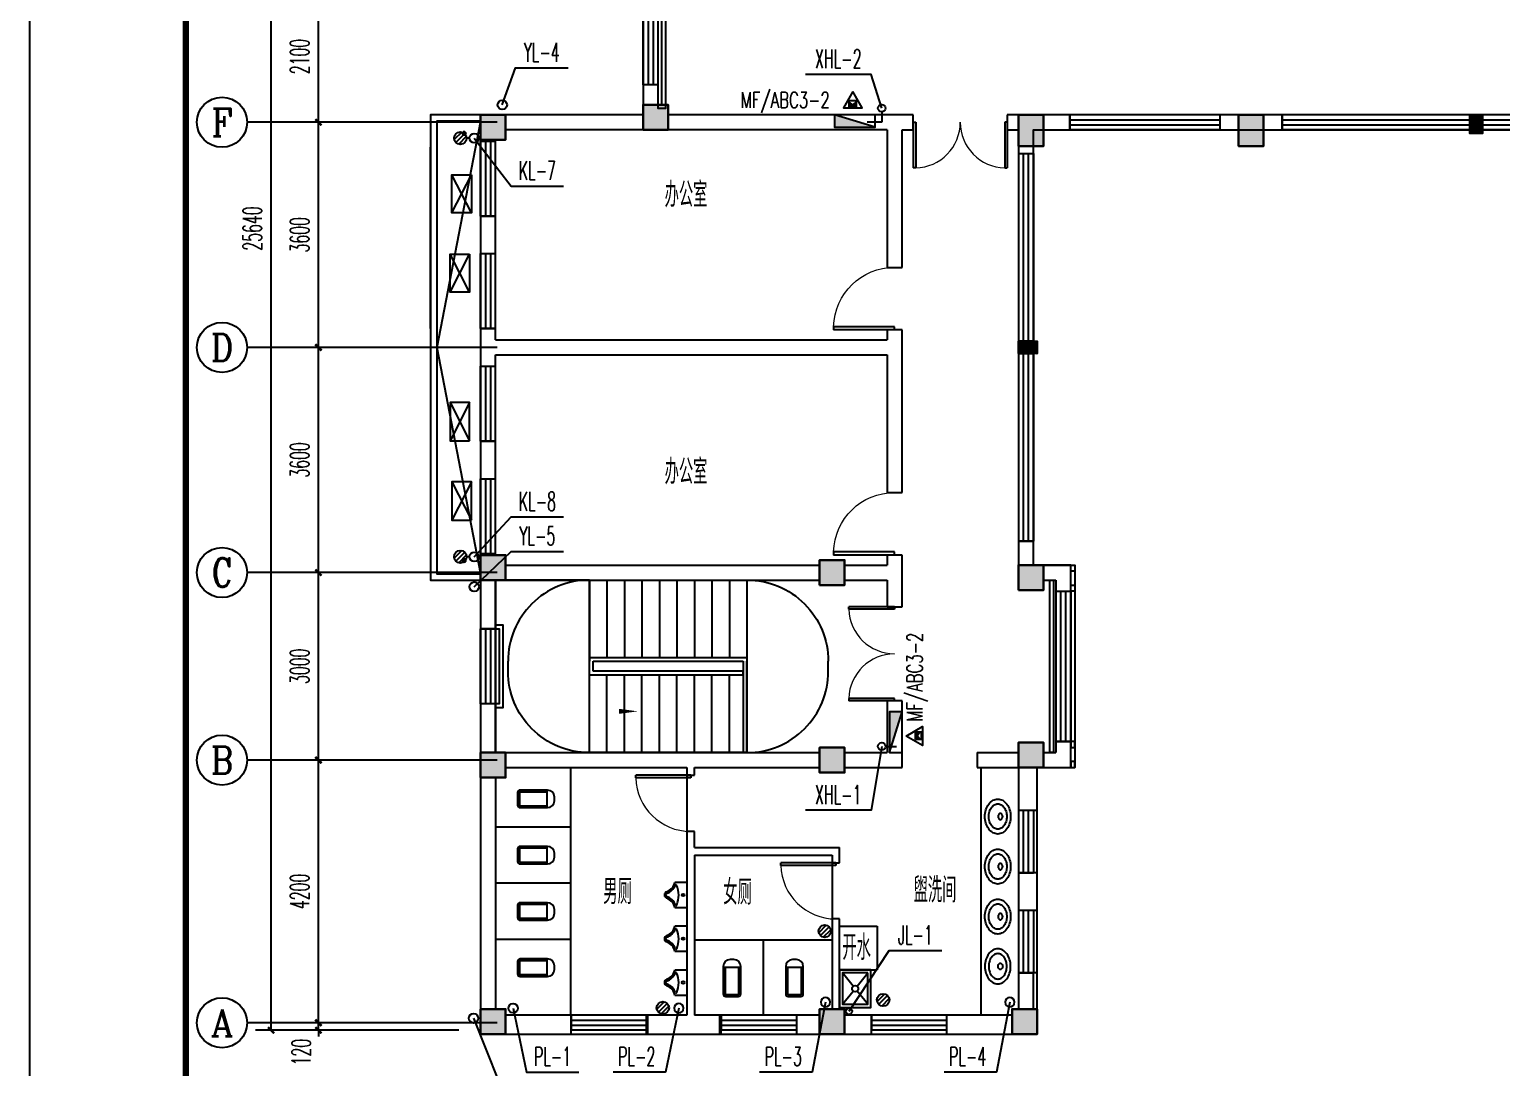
# Model space of a CAD drawing. Header units: inches. Extents: x -1293886 to -986005, y -15154 to 203628.
# Drawn here: x -1107431 to -1083894, y -6810 to 9791 of the extents above; entities that cross this region are included whole.
import ezdxf
from ezdxf.enums import TextEntityAlignment as Align

# ---------------------------------------------------------------- set-up
doc = ezdxf.new("R2010")
doc.units = ezdxf.units.IN
doc.header["$LTSCALE"] = 100
doc.header["$MEASUREMENT"] = 0
doc.linetypes.add('W_P', pattern=[7, 6, -1])
doc.layers.get('0').update_dxf_attribs({"color": 252})
for name, color, linetype in [('AXIS_TEXT', 7, 'Continuous'), ('PUB_HATCH', 8, 'Continuous'), ('TK', 142, 'Continuous'), ('WCSB', 7, 'Continuous'), ('WP_F', 1, 'Continuous'), ('WP_F_LGBH', 4, 'Continuous'), ('WP_F_PJ', 7, 'Continuous'), ('WP_G', 3, 'Continuous'), ('WP_G_LGBH', 4, 'Continuous'), ('WP_P', 2, 'Continuous'), ('WP_P_LGBH', 4, 'Continuous'), ('WP_P_PJ', 7, 'Continuous'), ('WP_Y', 6, 'W_P'), ('WP_Y_LGBH', 4, 'Continuous'), ('WP_Y_PJ', 7, 'Continuous'), ('WW_PJ', 7, 'Continuous'), ('WZ', 6, 'Continuous'), ('管道', 3, 'Continuous')]:
    doc.layers.add(name, color=color, linetype=linetype)
doc.layers.add('COLU', color=2, linetype='Continuous', lineweight=30)
doc.layers.add('COLU-HATCH', color=7, linetype='Continuous', lineweight=25, true_color=0x5b5b5b)
doc.styles.add('_TCH_AXIS', font='COMPLEX', dxfattribs={"bigfont": 'GBCBIG'})
doc.styles.add('COMPLEX', font='COMPLEX')
doc.styles.add('DIM_FONT', font='bzxw.shx', dxfattribs={"width": 0.55, "bigfont": 'bzhz.shx'})
doc.styles.add('DXF', font='bzxw.shx', dxfattribs={"width": 0.7, "bigfont": 'bzhz.shx'})
doc.styles.add('HZ', font='SIMPLEX.SHX', dxfattribs={"width": 0.55, "bigfont": 'HZTXT.SHX'})
doc.styles.add('HZ2', font='ROMAND.SHX', dxfattribs={"width": 0.7, "bigfont": 'HZTXT.SHX'})
doc.styles.get("Standard").update_dxf_attribs({"font": 'txt.shx', "bigfont": 'bzhz.shx'})
doc.dimstyles.new('DIMN', dxfattribs={"dimtxt": 300, "dimasz": 100, "dimexe": 250, "dimexo": 300, "dimgap": 150, "dimtad": 1, "dimdec": 0, "dimzin": 0, "dimdsep": 46, "dimtxsty": 'DIM_FONT', "dimblk": 'ARCHTICK', "dimcen": 0.09, "dimclrt": 7, "dimazin": 2, "dimtfac": 1, "dimtdec": 0, "dimtix": 1, "dimtmove": 2, "dimatfit": 3, "dimldrblk": 'ARCHTICK', "dimfxl": 0, "dimtolj": 1, "dimtzin": 0, "dimarcsym": 0})

# ---------------------------------------------------------------- blocks, each defined once
blk = doc.blocks.new('999')
at = {"layer": '管道'}
for p, q in [((-116, 57, 2400), (184, 57, 2400)), ((34, 207, 2400), (34, -93, 2400))]:
    blk.add_line(p, q, dxfattribs=at)
blk.add_circle((34, 57, 2400), 100, dxfattribs=at)
blk = doc.blocks.new('A$C33340155')
at = {"layer": '管道', "xscale": 0.25, "yscale": 0.25, "zscale": 0.25}
blk.add_blockref('999', (29, 23, -2662), dxfattribs=at)
blk = doc.blocks.new('A$C364B5BE3')
at = {"layer": 'COLU-HATCH', "transparency": 33554687}
h = blk.add_hatch(color=256, dxfattribs=at)
h.paths.add_polyline_path([(38900, 12210), (39140, 12210), (39140, 12450), (38900, 12450)])
h.paths.add_polyline_path([(39140, 25250), (39140, 25700), (38740, 25700), (38740, 25250)])
h.paths.add_polyline_path([(39140, 18755), (39140, 19205), (38740, 19205), (38740, 18755)])
h.paths.add_polyline_path([(39140, 14355), (39140, 14805), (38740, 14805), (38740, 14355)])
h.paths.add_polyline_path([(33720, 25300), (34120, 25300), (34120, 25700), (33720, 25700)])
h.paths.add_polyline_path([(34120, 18860), (34120, 19260), (33720, 19260), (33720, 18860)])
h.paths.add_polyline_path([(33800, 14300), (34200, 14300), (34200, 14700), (33800, 14700)])
h.paths.add_polyline_path([(30520, 25380), (30520, 25830), (30120, 25830), (30120, 25380)])
h.paths.add_polyline_path([(30520, 18860), (30520, 19260), (30120, 19260), (30120, 18860)])
h.paths.add_polyline_path([(26920, 25330), (26920, 25830), (26520, 25830), (26520, 25330)])
h.paths.add_polyline_path([(26920, 14200), (26920, 14700), (26520, 14700), (26520, 14200)])
h.paths.add_polyline_path([(19720, 25330), (19720, 25830), (19320, 25830), (19320, 25330)])
h.paths.add_polyline_path([(19720, 14200), (19720, 14700), (19320, 14700), (19320, 14200)])
h.paths.add_polyline_path([(12520, 25330), (12520, 25830), (12120, 25830), (12120, 25330)])
h.paths.add_polyline_path([(12520, 14200), (12520, 14700), (12120, 14700), (12120, 14200)])
h.paths.add_polyline_path([(8920, 25330), (8920, 25830), (8520, 25830), (8520, 25330)])
h.paths.add_polyline_path([(9000, 14200), (9000, 14700), (8600, 14700), (8600, 14200)])
h.paths.add_polyline_path([(8600, 7100), (9000, 7100), (9000, 7500), (8600, 7500)])
h.paths.add_polyline_path([(8600, 4260), (9000, 4260), (9000, 4660), (8600, 4660)])
h.paths.add_polyline_path([(8500, 0), (8900, 0), (8900, 400), (8500, 400)])
h.paths.add_polyline_path([(5420, 7180), (5820, 7180), (5820, 7580), (5420, 7580)])
h.paths.add_polyline_path([(5420, 4180), (5820, 4180), (5820, 4580), (5420, 4580)])
h.paths.add_polyline_path([(5420, 0), (5820, 0), (5820, 400), (5420, 400)])
h.paths.add_polyline_path([(3000, 25300), (3000, 25700), (2600, 25700), (2600, 25300)])
h.paths.add_polyline_path([(3000, 18860), (3000, 19260), (2600, 19260), (2600, 18860)])
h.paths.add_polyline_path([(3000, 14460), (3000, 14860), (2600, 14860), (2600, 14460)])
h.paths.add_polyline_path([(0, 14300), (400, 14300), (400, 14700), (0, 14700)])
h.paths.add_polyline_path([(0, 7260), (400, 7260), (400, 7660), (0, 7660)])
h.paths.add_polyline_path([(0, 4100), (400, 4100), (400, 4500), (0, 4500)])
h.paths.add_polyline_path([(0, 0), (400, 0), (400, 400), (0, 400)])
at = {"layer": 'COLU'}
for points in [[(3000, 14460), (3000, 14860), (2600, 14860), (2600, 14460)], [(0, 14300), (400, 14300), (400, 14700), (0, 14700)], [(9000, 14200), (9000, 14700), (8600, 14700), (8600, 14200)], [(12520, 14200), (12520, 14700), (12120, 14700), (12120, 14200)], [(0, 7260), (400, 7260), (400, 7660), (0, 7660)], [(5420, 7180), (5820, 7180), (5820, 7580), (5420, 7580)], [(8600, 7100), (9000, 7100), (9000, 7500), (8600, 7500)], [(0, 4100), (400, 4100), (400, 4500), (0, 4500)], [(5420, 4180), (5820, 4180), (5820, 4580), (5420, 4580)], [(8600, 4260), (9000, 4260), (9000, 4660), (8600, 4660)], [(0, 0), (400, 0), (400, 400), (0, 400)], [(5420, 0), (5820, 0), (5820, 400), (5420, 400)], [(8500, 0), (8900, 0), (8900, 400), (8500, 400)]]:
    blk.add_lwpolyline(points, close=True, dxfattribs=at)
blk = doc.blocks.new('_ArchTick')
at = {"color": 0, "linetype": 'ByBlock', "const_width": 0.4}
blk.add_lwpolyline([(-0.5, -0.5), (0.5, 0.5)], dxfattribs=at)
blk = doc.blocks.new('*D255')
at = {"color": 0, "lineweight": -2}
for p, q in [((-1100611, -6094), (-1103061, -6094)), ((-1102811, -6094), (-1102811, -5994)), ((-1102811, -6214), (-1102811, -6094)), ((-1100611, -6214), (-1103061, -6214)), ((-1102811, -6214), (-1102811, -6314))]:
    blk.add_line(p, q, dxfattribs=at)
at = {"layer": 'Defpoints', "color": 0}
for p in [(-1102811, -6094), (-1100311, -6094), (-1100311, -6214)]:
    blk.add_point(p, dxfattribs=at)
at = {"color": 0, "lineweight": -2, "xscale": 100, "yscale": 100, "zscale": 100}
for p, rotation in [((-1102811, -6094), 270), ((-1102811, -6214), 90)]:
    blk.add_blockref('_ArchTick', p, dxfattribs=dict(at, rotation=rotation))
at = {"color": 7, "insert": (-1103086, -6564), "char_height": 300, "attachment_point": 5, "rotation": 90, "style": 'HZ'}
blk.add_mtext('\\A1;120', dxfattribs=at)
blk = doc.blocks.new('*D256')
at = {"color": 0, "lineweight": -2}
for p, q in [((-1100611, -1894), (-1103061, -1894)), ((-1102811, -6094), (-1102811, -1894)), ((-1100611, -6094), (-1103061, -6094))]:
    blk.add_line(p, q, dxfattribs=at)
at = {"layer": 'Defpoints', "color": 0}
for p in [(-1102811, -1894), (-1100311, -1894), (-1100311, -6094)]:
    blk.add_point(p, dxfattribs=at)
at = {"color": 0, "lineweight": -2, "xscale": 100, "yscale": 100, "zscale": 100}
for p, rotation in [((-1102811, -1894), 90), ((-1102811, -6094), 270)]:
    blk.add_blockref('_ArchTick', p, dxfattribs=dict(at, rotation=rotation))
at = {"color": 7, "insert": (-1103111, -3994), "char_height": 300, "attachment_point": 5, "rotation": 90, "style": 'HZ'}
blk.add_mtext('\\A1;4200', dxfattribs=at)
blk = doc.blocks.new('*D257')
at = {"color": 0, "lineweight": -2}
for p, q in [((-1100611, 1106), (-1103061, 1106)), ((-1102811, -1894), (-1102811, 1106)), ((-1100611, -1894), (-1103061, -1894))]:
    blk.add_line(p, q, dxfattribs=at)
at = {"layer": 'Defpoints', "color": 0}
for p in [(-1102811, 1106), (-1100311, 1106), (-1100311, -1894)]:
    blk.add_point(p, dxfattribs=at)
at = {"color": 0, "lineweight": -2, "xscale": 100, "yscale": 100, "zscale": 100}
for p, rotation in [((-1102811, 1106), 90), ((-1102811, -1894), 270)]:
    blk.add_blockref('_ArchTick', p, dxfattribs=dict(at, rotation=rotation))
at = {"color": 7, "insert": (-1103111, -394), "char_height": 300, "attachment_point": 5, "rotation": 90, "style": 'HZ'}
blk.add_mtext('\\A1;3000', dxfattribs=at)
blk = doc.blocks.new('*D258')
at = {"color": 0, "lineweight": -2}
for p, q in [((-1100611, 4706), (-1103061, 4706)), ((-1102811, 1106), (-1102811, 4706)), ((-1100611, 1106), (-1103061, 1106))]:
    blk.add_line(p, q, dxfattribs=at)
at = {"layer": 'Defpoints', "color": 0}
for p in [(-1102811, 4706), (-1100311, 4706), (-1100311, 1106)]:
    blk.add_point(p, dxfattribs=at)
at = {"color": 0, "lineweight": -2, "xscale": 100, "yscale": 100, "zscale": 100}
for p, rotation in [((-1102811, 4706), 90), ((-1102811, 1106), 270)]:
    blk.add_blockref('_ArchTick', p, dxfattribs=dict(at, rotation=rotation))
at = {"color": 7, "insert": (-1103111, 2906), "char_height": 300, "attachment_point": 5, "rotation": 90, "style": 'HZ'}
blk.add_mtext('\\A1;3600', dxfattribs=at)
blk = doc.blocks.new('*D259')
at = {"color": 0, "lineweight": -2}
for p, q in [((-1100611, 8306), (-1103061, 8306)), ((-1102811, 4706), (-1102811, 8306)), ((-1100611, 4706), (-1103061, 4706))]:
    blk.add_line(p, q, dxfattribs=at)
at = {"layer": 'Defpoints', "color": 0}
for p in [(-1102811, 8306), (-1100311, 8306), (-1100311, 4706)]:
    blk.add_point(p, dxfattribs=at)
at = {"color": 0, "lineweight": -2, "xscale": 100, "yscale": 100, "zscale": 100}
for p, rotation in [((-1102811, 8306), 90), ((-1102811, 4706), 270)]:
    blk.add_blockref('_ArchTick', p, dxfattribs=dict(at, rotation=rotation))
at = {"color": 7, "insert": (-1103111, 6506), "char_height": 300, "attachment_point": 5, "rotation": 90, "style": 'HZ'}
blk.add_mtext('\\A1;3600', dxfattribs=at)
blk = doc.blocks.new('*D260')
at = {"color": 0, "lineweight": -2}
for p, q in [((-1100611, 10406), (-1103061, 10406)), ((-1102811, 8306), (-1102811, 10406)), ((-1100611, 8306), (-1103061, 8306))]:
    blk.add_line(p, q, dxfattribs=at)
at = {"layer": 'Defpoints', "color": 0}
for p in [(-1102811, 10406), (-1100311, 10406), (-1100311, 8306)]:
    blk.add_point(p, dxfattribs=at)
at = {"color": 0, "lineweight": -2, "xscale": 100, "yscale": 100, "zscale": 100}
for p, rotation in [((-1102811, 10406), 90), ((-1102811, 8306), 270)]:
    blk.add_blockref('_ArchTick', p, dxfattribs=dict(at, rotation=rotation))
at = {"color": 7, "insert": (-1103111, 9356), "char_height": 300, "attachment_point": 5, "rotation": 90, "style": 'HZ'}
blk.add_mtext('\\A1;2100', dxfattribs=at)
blk = doc.blocks.new('*D264')
at = {"color": 0, "lineweight": -2}
for p, q in [((-1100568, 19426), (-1103818, 19426)), ((-1103568, -6214), (-1103568, 19426)), ((-1100568, -6214), (-1103818, -6214))]:
    blk.add_line(p, q, dxfattribs=at)
at = {"layer": 'Defpoints', "color": 0}
for p in [(-1103568, 19426), (-1100268, 19426), (-1100268, -6214)]:
    blk.add_point(p, dxfattribs=at)
at = {"color": 0, "lineweight": -2, "xscale": 100, "yscale": 100, "zscale": 100}
for p, rotation in [((-1103568, 19426), 90), ((-1103568, -6214), 270)]:
    blk.add_blockref('_ArchTick', p, dxfattribs=dict(at, rotation=rotation))
at = {"color": 7, "insert": (-1103868, 6606), "char_height": 300, "attachment_point": 5, "rotation": 90, "style": 'HZ'}
blk.add_mtext('\\A1;25640', dxfattribs=at)
blk = doc.blocks.new('$DorLib2D$00000002')
for p, q in [((-0.5, 0), (-0.5, 0.4875)), ((-0.475, 0.4875), (-0.5, 0.4875)), ((-0.475, 0), (-0.475, 0.4875)), ((0.475, 0), (0.475, 0.4875)), ((0.475, 0.4875), (0.5, 0.4875)), ((0.5, 0), (0.5, 0.4875)), ((-0.5, 0), (-0.475, 0)), ((0.5, 0), (0.475, 0))]:
    blk.add_line(p, q)
at = {"lineweight": 13}
for centre, start, end in [((-0.4875, 0), 0, 88.53072), ((0.4875, 0), 91.46928, 180)]:
    blk.add_arc(centre, 0.4875, start, end, dxfattribs=at)
blk = doc.blocks.new('$TCHSYS$WIN2D')
for p, q in [((-0.5, 0.5), (0.5, 0.5)), ((-0.5, 0.5), (-0.5, -0.5)), ((0.5, 0.5), (0.5, -0.5)), ((0.5, 0.1667), (-0.5, 0.1667)), ((0.5, -0.1667), (-0.5, -0.1667)), ((-0.5, -0.5), (0.5, -0.5))]:
    blk.add_line(p, q)
blk = doc.blocks.new('_AXISO')
blk.add_circle((0, 0), 0.5)
at = {"layer": 'AXIS_TEXT', "style": 'COMPLEX', "width": 1.041667}
blk.add_attdef('A', text='', height=0.56, dxfattribs=at).set_placement((-0.25, -0.28), (0.25, -0.28), align=Align.FIT)
blk = doc.blocks.new('$DorLib2D$00000001')
for p, q in [((0.45, 0.975), (0.5, 0.975)), ((0.45, 0), (0.45, 0.975)), ((0.5, 0), (0.5, 0.975)), ((0.5, 0), (0.45, 0))]:
    blk.add_line(p, q)
at = {"lineweight": 13}
blk.add_arc((0.475, 0), 0.975, 91.4693, 180, dxfattribs=at)
blk = doc.blocks.new('_FZH')
blk.add_lwpolyline([(-0.5, -0.5), (0.5, -0.5), (0.5, 0.5), (-0.5, 0.5)], close=True)
at = {"layer": 'PUB_HATCH'}
blk.add_solid([(-0.5, -0.5), (0.5, -0.5), (-0.5, 0.5), (0.5, 0.5)], dxfattribs=at)
blk = doc.blocks.new('$QC006_2')
for points in [[(0, 260), (150, 0), (-150, 0)], [(-57, 109), (67, 109), (67, 19), (-57, 19)]]:
    blk.add_lwpolyline(points, close=True)
for points in [[(-57, 109), (67, 109), (67, 19), (-57, 109)], [(67, 19), (-57, 109), (-57, 19), (67, 109)], [(67, 109), (67, 19), (-57, 109), (-57, 19)]]:
    blk.add_solid(points)
at = {"style": 'HZ', "width": 0.7}
blk.add_attdef('TXT', (227, -1), '', height=250, dxfattribs=at)
at = {"style": 'HZ', "flags": 1}
for tag in ['UNIT', 'WHAT', 'SPEC']:
    blk.add_attdef(tag, (0, 0), '', height=0.001, dxfattribs=at)
blk = doc.blocks.new('$QC001_5')
blk.add_line((-325, 200), (325, 0))
blk.add_lwpolyline([(325, 0), (325, 200), (-325, 200), (-325, 0)], close=True)
blk.add_solid([(-325, 200), (325, 200), (-325, 200), (325, 0)])
at = {"flags": 1}
for tag in ['UNIT', 'WHAT', 'SPEC']:
    blk.add_attdef(tag, (0, 0), '', height=0.001, dxfattribs=at)
blk = doc.blocks.new('$LIGUAN')
at = {"color": 0, "linetype": 'Continuous'}
blk.add_circle((0, 0), 0.5, dxfattribs=at)
at = {"color": 0, "flags": 1}
for tag in ['THICK', 'BG_D', 'BG_T']:
    blk.add_attdef(tag, (0, 0), '', height=0.0001, dxfattribs=at)
blk = doc.blocks.new('$PS001_0')
for p, q in [((-0.48, -0.12), (0.12, 0.48)), ((-0.35, -0.35), (0.35, 0.35)), ((-0.12, -0.49), (0.49, 0.12))]:
    blk.add_line(p, q)
blk.add_circle((0, 0), 0.5)
at = {"style": 'HZ', "width": 0.7, "flags": 1}
for tag in ['UNIT', 'WHAT', 'SPEC']:
    blk.add_attdef(tag, (0, 0), '', height=0.001, dxfattribs=at)
blk = doc.blocks.new('$WC_3')
for points in [[(-2, 0, -0.098491), (-109, 16, -0.098491), (-200, 60, -0.098491), (-261, 127, -0.098491), (-282, 205, -0.098491), (-261, 284, -0.098491), (-200, 350, -0.098491), (-109, 394, -0.098491), (-2, 410, -0.098491), (105, 394, -0.098491), (196, 350, -0.098491), (257, 284, -0.098491), (278, 205, -0.098491), (257, 127, -0.098491), (196, 60, -0.098491), (105, 16, -0.098491), (-2, 0, -0.098491)], [(-2, 62, -0.095127), (-80, 73, -0.097034), (-146, 104, -0.099857), (-190, 150, -0.10195), (-206, 205, -0.10195), (-190, 260, -0.099857), (-146, 307, -0.097034), (-80, 338, -0.095127), (-2, 349, -0.095127), (76, 338, -0.097034), (142, 307, -0.099857), (186, 260, -0.10195), (201, 205, -0.10195), (186, 150, -0.099857), (142, 104, -0.097034), (76, 73, -0.095127), (-2, 62, -0.095127)]]:
    blk.add_lwpolyline(points, format="xyb")
blk.add_lwpolyline([(49, 164, 0.12943), (45, 178, 0.10639), (34, 190, 0.084582), (18, 198, 0.073745), (-2, 201, 0.073745), (-22, 198, 0.084582), (-38, 190, 0.10639), (-49, 178, 0.12943), (-53, 164, 0.12943), (-49, 150, 0.10639), (-38, 138, 0.084582), (-22, 130, 0.073745), (-2, 127, 0.073745), (18, 130, 0.084582), (34, 138, 0.10639), (45, 150, 0.12943)], format="xyb", close=True)
at = {"style": 'HZ', "width": 0.7, "flags": 1}
for tag in ['WHAT', 'SPEC', 'UNIT']:
    blk.add_attdef(tag, (-4, 0), '', height=0.001, dxfattribs=at)
blk = doc.blocks.new('$WC_9')
for p, q in [((-140, 780), (-140, 340)), ((-140, 770), (140, 770)), ((-110, 770), (-110, 340)), ((30, 890), (-30, 890)), ((110, 340), (110, 770)), ((140, 340), (140, 780)), ((-100, 330), (100, 330)), ((-100, 300), (100, 300))]:
    blk.add_line(p, q)
for centre, radius, start, end in [((-30, 780), 110, 90, 180), ((30, 780), 110, 0, 90), ((-100, 340), 40, 180, 270), ((-100, 340), 10, 180, 270), ((100, 340), 10, 270, 0), ((100, 340), 40, 270, 0)]:
    blk.add_arc(centre, radius, start, end)
at = {"style": 'HZ', "width": 0.7, "flags": 1}
for tag in ['UNIT', 'WHAT', 'SPEC']:
    blk.add_attdef(tag, (0, 0), '', height=0.001, dxfattribs=at)
blk = doc.blocks.new('$WC_7')
for p, q in [((-39, 281), (-250, 450)), ((250, 450), (39, 281)), ((-39, 219), (-250, 50)), ((250, 50), (39, 219))]:
    blk.add_line(p, q)
for points in [[(-300, 500), (-300, 0), (300, 0), (300, 500)], [(-250, 450), (-250, 50), (250, 50), (250, 450)]]:
    blk.add_lwpolyline(points, close=True)
blk.add_circle((0, 250), 50)
at = {"style": 'HZ', "width": 0.7, "flags": 1}
for tag in ['UNIT', 'WHAT', 'SPEC']:
    blk.add_attdef(tag, (0, 0), '', height=0.01, dxfattribs=at)
blk = doc.blocks.new('$WC_10')
for p, q in [((-205, 0), (-205, 191)), ((205, 0), (-205, 0)), ((205, 191), (205, 0))]:
    blk.add_line(p, q)
blk.add_circle((0, 60), 20)
for centre, radius, start, end in [((-243, 391), 203, 280.7106, 340.7361), ((-243, 401), 233, 290.4941, 340.7361), ((0, 306), 54, 90.2223, 160.7361), ((0, 316), 24, 90.5002, 160.7361), ((0, 306), 54, 19.2639, 89.7777), ((0, 316), 24, 19.2639, 89.4998), ((243, 401), 233, 199.2639, 248.1394), ((243, 391), 203, 199.2639, 259.2894), ((-158, 173), 10, 110.4941, 246.6675), ((-5, 526), 395, 246.6675, 294.1084), ((152, 175), 10, 294.1084, 68.1394)]:
    blk.add_arc(centre, radius, start, end)
at = {"style": 'HZ', "width": 0.7, "flags": 1}
for tag in ['UNIT', 'WHAT', 'SPEC']:
    blk.add_attdef(tag, (0, 0), '', height=0.001, dxfattribs=at)

msp = doc.modelspace()

# ---------------------------------------------------------------- hatches: boundary and pattern name
h = msp.add_hatch()
h.set_pattern_fill('ANSI31', color=256, angle=-90)
h.set_pattern_definition([(315, (-372879.786, 1195999.9733), (1.1225320151, 1.1225320151), [])])
h.paths.add_polyline_path([(-1084198.8, 8426), (-1084198.8, 8126), (-1084398.8, 8126), (-1084398.8, 8426)])
h = msp.add_hatch()
h.set_pattern_fill('ANSI31', color=256)
h.set_pattern_definition([(45, (-2279192.7938, 716124.9843), (-1.1225320151, 1.1225320151), [])])
h.paths.add_polyline_path([(-1091618.8, 4805.9), (-1091318.8, 4805.9), (-1091318.8, 4605.9), (-1091618.8, 4605.9)])

# ---------------------------------------------------------------- linework, layer by layer
for p, q in [((-1097378.8, 8905.9), (-1097618.8, 8905.9)), ((-1097618.8, 8905.9), (-1097618.8, 8586)), ((-1097378.8, 8586), (-1097378.8, 8905.9)), ((-1099952.4, 8306), (-1103952.4, 8306)), ((-1097618.8, 8426), (-1099818.8, 8426)), ((-1093598.8, 8426), (-1097218.8, 8426)), ((-1093298.8, 8426), (-1093598.8, 8426)), ((-1093298.8, 8186), (-1093298.8, 8426)), ((-1091618.8, 8426), (-1091798.8, 8426)), ((-1091798.8, 8426), (-1091798.8, 8186)), ((-1090798.8, 8426), (-1091218.8, 8426)), ((-1090798.8, 8186), (-1090798.8, 8426)), ((-1088098.8, 8426), (-1088398.8, 8426)), ((-1088398.8, 8426), (-1088398.8, 8186)), ((-1087398.8, 8426), (-1087698.8, 8426)), ((-1087398.8, 8186), (-1087398.8, 8426)), ((-1084198.8, 8426), (-1084398.8, 8426)), ((-1084398.8, 8426), (-1084398.8, 8186)), ((-1084198.8, 8186), (-1084198.8, 8426)), ((-1100218.8, 8026), (-1100218.8, 8005.9)), ((-1100218.8, 8005.9), (-1099978.8, 8005.9)), ((-1099978.8, 8005.9), (-1099978.8, 8026)), ((-1097618.8, 8186), (-1099818.8, 8186)), ((-1093718.8, 8186), (-1097218.8, 8186)), ((-1093718.8, 8186), (-1093718.8, 5986)), ((-1093478.8, 8186), (-1093298.8, 8186)), ((-1093478.8, 5986), (-1093478.8, 8186)), ((-1091798.8, 8186), (-1091618.8, 8186)), ((-1091218.8, 8186), (-1090798.8, 8186)), ((-1088398.8, 8186), (-1088098.8, 8186)), ((-1087698.8, 8186), (-1087398.8, 8186)), ((-1084398.8, 8186), (-1084198.8, 8186)), ((-1101018.8, 5006.1), (-1101018.8, 7905.9)), ((-1091618.8, 7926), (-1091618.8, 7805.9)), ((-1091618.8, 7805.9), (-1091378.8, 7805.9)), ((-1091378.8, 7805.9), (-1091378.8, 7926)), ((-1100362.7, 6857.4), (-1100675.6, 7466.7)), ((-1100675.6, 6857.4), (-1100362.7, 7466.7)), ((-1100218.8, 6805.9), (-1100218.8, 6206)), ((-1099978.8, 6805.9), (-1100218.8, 6805.9)), ((-1099978.8, 6206), (-1099978.8, 6805.9)), ((-1100393.6, 5588.9), (-1100706.4, 6198.1)), ((-1100706.4, 5588.9), (-1100393.6, 6198.1)), ((-1100218.8, 6206), (-1099978.8, 6206)), ((-1093718.8, 5986), (-1093478.8, 5986)), ((-1099978.8, 5006), (-1100218.8, 5006)), ((-1100218.8, 5006), (-1100218.8, 4706)), ((-1099978.8, 4826), (-1099978.8, 5006)), ((-1093478.8, 4986), (-1093718.8, 4986)), ((-1093718.8, 4986), (-1093718.8, 4826)), ((-1093478.8, 4706), (-1093478.8, 4986)), ((-1099978.8, 4826), (-1093718.8, 4826)), ((-1091378.8, 4805.9), (-1091618.8, 4805.9)), ((-1091618.8, 4805.9), (-1091618.8, 4605.9)), ((-1091378.8, 4605.9), (-1091378.8, 4805.9)), ((-1099952.4, 4706), (-1103952.4, 4706)), ((-1100218.8, 4706), (-1100877.2, 4706)), ((-1100218.8, 4706), (-1100218.8, 4406)), ((-1099978.8, 4406), (-1099978.8, 4586)), ((-1099978.8, 4586), (-1093718.8, 4586)), ((-1093718.8, 4586), (-1093718.8, 2386)), ((-1093478.8, 2386), (-1093478.8, 4706)), ((-1091618.8, 4605.9), (-1091378.8, 4605.9)), ((-1101018.8, 4405.8), (-1101018.8, 1506)), ((-1100218.8, 4406), (-1099978.8, 4406)), ((-1100393.6, 3823.1), (-1100706.4, 3213.9)), ((-1100706.4, 3823.1), (-1100393.6, 3213.9)), ((-1100218.8, 3206), (-1100218.8, 2605.9)), ((-1099978.8, 3206), (-1100218.8, 3206)), ((-1099978.8, 2605.9), (-1099978.8, 3206)), ((-1100218.8, 2605.9), (-1099978.8, 2605.9)), ((-1100362.7, 2554.5), (-1100675.6, 1945.3)), ((-1100675.6, 2554.5), (-1100362.7, 1945.3)), ((-1093718.8, 2386), (-1093478.8, 2386)), ((-1091378.8, 1605.9), (-1091618.8, 1605.9)), ((-1091618.8, 1605.9), (-1091618.8, 1226)), ((-1091378.8, 1226), (-1091378.8, 1605.9)), ((-1099978.8, 1405.9), (-1100218.8, 1405.9)), ((-1100218.8, 1405.9), (-1100218.8, 1386)), ((-1099978.8, 1386), (-1099978.8, 1405.9)), ((-1099818.8, 1226), (-1094798.8, 1226)), ((-1094398.8, 1226), (-1093718.8, 1226)), ((-1093478.8, 1386), (-1093718.8, 1386)), ((-1093718.8, 1386), (-1093718.8, 1226)), ((-1093478.8, 1106), (-1093478.8, 1386)), ((-1091218.8, 1226), (-1090778.8, 1226)), ((-1090778.8, 806), (-1090778.8, 1226)), ((-1099952.4, 1106), (-1103952.4, 1106)), ((-1100218.8, 986), (-1100218.8, 205.9)), ((-1099978.8, 205.9), (-1099978.8, 986)), ((-1099978.8, 986), (-1099978.8, -1774)), ((-1099818.8, 986), (-1094798.8, 986)), ((-1098478.8, 986), (-1099818.8, 986)), ((-1098478.8, 986), (-1095958.8, 986)), ((-1098478.8, 986), (-1098478.8, -254)), ((-1098478.8, -254), (-1098478.8, 986)), ((-1098198.8, 986), (-1098198.8, -254)), ((-1097918.8, 986), (-1097918.8, -254)), ((-1097638.8, 986), (-1097638.8, -254)), ((-1097358.8, 986), (-1097358.8, -254)), ((-1097078.8, 986), (-1097078.8, -254)), ((-1096798.8, 986), (-1096798.8, -254)), ((-1096518.8, 986), (-1096518.8, -254)), ((-1096238.8, 986), (-1096238.8, -254)), ((-1095958.8, 986), (-1095958.8, -254)), ((-1094398.8, 986), (-1093718.8, 986)), ((-1093718.8, 986), (-1093718.8, 556)), ((-1093478.8, 556), (-1093478.8, 1106)), ((-1091218.8, 986), (-1091018.8, 986)), ((-1091018.8, 986), (-1091018.8, 806)), ((-1090718.8, 1126), (-1090718.8, -2014)), ((-1091018.8, 806), (-1090778.8, 806)), ((-1093718.8, 556), (-1093478.8, 556)), ((-1100218.8, 205.9), (-1099978.8, 205.9)), ((-1099778.8, -474), (-1099778.8, -314)), ((-1098478.8, -254), (-1098478.8, -314)), ((-1098478.8, -534), (-1098478.8, -254)), ((-1098478.8, -254), (-1095958.8, -254)), ((-1098478.8, -534), (-1098478.8, -254)), ((-1098418.8, -314), (-1096018.8, -314)), ((-1098418.8, -474), (-1098418.8, -314)), ((-1098418.8, -314), (-1096018.8, -314)), ((-1096018.8, -314), (-1096018.8, -1774)), ((-1095958.8, -254), (-1095958.8, -314)), ((-1095958.8, -254), (-1095958.8, -1774)), ((-1095958.8, -474), (-1095958.8, -314)), ((-1094658.8, -474), (-1094658.8, -314)), ((-1098478.8, -534), (-1098478.8, -474)), ((-1098478.8, -1774), (-1098478.8, -534)), ((-1096018.8, -534), (-1098478.8, -534)), ((-1098478.8, -1774), (-1098478.8, -534)), ((-1096018.8, -474), (-1098418.8, -474)), ((-1096018.8, -474), (-1098418.8, -474)), ((-1098198.8, -1774), (-1098198.8, -534)), ((-1097918.8, -1774), (-1097918.8, -534)), ((-1097638.8, -1774), (-1097638.8, -534)), ((-1097358.8, -1774), (-1097358.8, -534)), ((-1097078.8, -1774), (-1097078.8, -534)), ((-1096798.8, -1774), (-1096798.8, -534)), ((-1096518.8, -1774), (-1096518.8, -534)), ((-1096238.8, -1774), (-1096238.8, -534)), ((-1096018.8, -534), (-1096018.8, -474)), ((-1095958.8, -1774), (-1095958.8, -474)), ((-1099978.8, -994.1), (-1100218.8, -994.1)), ((-1100218.8, -994.1), (-1100218.8, -1774)), ((-1099978.8, -1774), (-1099978.8, -994.1)), ((-1093478.8, -944), (-1093718.8, -944)), ((-1093718.8, -944), (-1093718.8, -1774)), ((-1093478.8, -2014), (-1093478.8, -944)), ((-1090778.8, -1594), (-1091018.8, -1594)), ((-1091018.8, -1594), (-1091018.8, -1774)), ((-1090778.8, -2014), (-1090778.8, -1594)), ((-1099978.8, -1774), (-1098478.8, -1774)), ((-1099818.8, -1774), (-1096798.8, -1774)), ((-1096018.8, -1774), (-1098478.8, -1774)), ((-1096798.8, -1774), (-1094798.8, -1774)), ((-1095958.8, -1774), (-1096018.8, -1774)), ((-1095958.8, -1774), (-1096018.8, -1774)), ((-1094398.8, -1774), (-1093718.8, -1774)), ((-1092278.9, -1774), (-1091618.8, -1774)), ((-1092278.9, -1774), (-1092278.9, -2014)), ((-1091218.8, -1774), (-1091018.8, -1774)), ((-1099952.4, -1894), (-1103952.4, -1894)), ((-1099818.8, -2014), (-1096918.8, -2014)), ((-1096918.8, -2014), (-1096918.8, -2134)), ((-1096798.8, -2134), (-1096798.8, -2014)), ((-1096798.8, -2014), (-1094798.8, -2014)), ((-1094398.8, -2014), (-1093478.8, -2014)), ((-1092278.9, -2014), (-1091618.8, -2014)), ((-1091618.8, -2014), (-1091618.8, -2694.1)), ((-1091378.8, -2014.1), (-1091378.8, -2014)), ((-1091318.8, -2014.1), (-1091378.8, -2014.1)), ((-1091318.8, -2694.1), (-1091318.8, -2014.1)), ((-1091218.8, -2014), (-1090778.8, -2014)), ((-1100218.8, -2174), (-1100218.8, -6214)), ((-1099978.8, -2174), (-1099978.8, -5874)), ((-1096918.8, -2134), (-1096798.8, -2134)), ((-1096918.8, -2134), (-1096918.8, -3034)), ((-1091618.8, -2694.1), (-1091378.8, -2694.1)), ((-1091378.8, -2694.1), (-1091318.8, -2694.1)), ((-1096798.8, -3034), (-1096918.8, -3034)), ((-1096918.8, -3034), (-1096918.8, -3294)), ((-1096798.8, -3294), (-1096798.8, -3034)), ((-1096918.8, -3294), (-1096918.8, -5974)), ((-1096798.8, -3294), (-1094478.8, -3294)), ((-1094478.8, -3534), (-1094478.8, -3294)), ((-1096798.8, -3414), (-1094598.8, -3414)), ((-1096798.8, -3414), (-1096798.8, -5974)), ((-1094598.8, -3414), (-1094598.8, -3534)), ((-1094598.8, -3534), (-1094478.8, -3534)), ((-1094598.8, -3534), (-1094598.8, -4434)), ((-1091378.8, -3694.1), (-1091618.8, -3694.1)), ((-1091618.8, -3694.1), (-1091618.8, -4294.1)), ((-1091318.8, -3694.1), (-1091378.8, -3694.1)), ((-1091318.8, -4294.1), (-1091318.8, -3694.1)), ((-1094478.8, -4434), (-1094598.8, -4434)), ((-1094598.8, -4434), (-1094598.8, -5874)), ((-1094478.8, -5874), (-1094478.8, -4434)), ((-1091618.8, -4294.1), (-1091378.8, -4294.1)), ((-1091378.8, -4294.1), (-1091318.8, -4294.1)), ((-1091378.8, -5294.1), (-1091618.8, -5294.1)), ((-1091618.8, -5294.1), (-1091618.8, -5874)), ((-1091378.8, -5874), (-1091378.8, -5294.1)), ((-1091318.8, -5294.1), (-1091378.8, -5294.1)), ((-1091318.8, -5777.7), (-1091318.8, -5294.1)), ((-1091318.8, -5874), (-1091318.8, -5777.7)), ((-1099952.4, -6094), (-1103952.4, -6094)), ((-1098768.8, -5974), (-1099818.8, -5974)), ((-1098768.8, -6214), (-1098768.8, -5974)), ((-1096918.8, -5974), (-1097568.8, -5974)), ((-1097568.8, -5974), (-1097568.8, -6094)), ((-1096368.8, -5974), (-1096798.8, -5974)), ((-1096368.8, -6094), (-1096368.8, -5974)), ((-1094798.8, -5974), (-1095168.8, -5974)), ((-1095168.8, -5974), (-1095168.8, -6214)), ((-1093968.8, -5974), (-1094398.8, -5974)), ((-1093968.8, -6214), (-1093968.8, -5974)), ((-1091718.8, -5974), (-1092768.8, -5974)), ((-1092768.8, -5974), (-1092768.8, -6214)), ((-1100218.8, -6214), (-1100218.8, -6274)), ((-1100218.8, -6274), (-1100218.8, -6274)), ((-1099818.8, -6274), (-1098768.8, -6274)), ((-1098768.8, -6274), (-1098768.8, -6214)), ((-1097568.8, -6214), (-1097568.8, -6274)), ((-1097568.8, -6274), (-1096368.8, -6274)), ((-1096368.8, -6274), (-1096368.8, -6214)), ((-1095168.8, -6214), (-1095168.8, -6274)), ((-1095168.8, -6274), (-1094798.8, -6274)), ((-1094398.8, -6274), (-1093968.8, -6274)), ((-1093968.8, -6274), (-1093968.8, -6214)), ((-1092768.8, -6214), (-1092768.8, -6274)), ((-1092768.8, -6274), (-1091718.8, -6274))]:
    msp.add_line(p, q)
for points in [[(-1061078.8, 19426), (-1097618.8, 19426), (-1097618.8, 8426), (-1100218.8, 8426), (-1100218.8, -6274), (-1091318.8, -6274), (-1091318.8, -2014), (-1090778.8, -2014), (-1090778.8, 1226), (-1091378.8, 1226), (-1091378.8, 8186), (-1066418.8, 8186), (-1066418.8, 6146), (-1061318.8, 6146), (-1061318.8, 5936), (-1061078.8, 5936), (-1061078.8, 8186), (-1061078.8, 8186), (-1061078.8, 17226), (-1061078.8, 17226), (-1061078.8, 19426)], [(-1097378.8, 10105.9), (-1097378.8, 10165.9), (-1097258.8, 10165.9), (-1097258.8, 9425.9), (-1097258.8, 9425.9), (-1097258.8, 8526), (-1097378.8, 8526), (-1097378.8, 8586), (-1097318.8, 8586), (-1097318.8, 10105.9), (-1097378.8, 10105.9)], [(-1100218.8, 8426), (-1101018.8, 8426), (-1101018.8, 985.9), (-1100218.8, 985.9)], [(-1100218.8, 8326), (-1100918.8, 8326), (-1100918.8, 1085.9), (-1100218.8, 1085.9)], [(-1100218.8, 8326), (-1100918.8, 4706), (-1100218.8, 1085.9)], [(-1100362.7, 7466.7), (-1100362.7, 6857.4), (-1100675.6, 6857.4), (-1100675.6, 7466.7), (-1100362.7, 7466.7)], [(-1100393.6, 6198.1), (-1100393.6, 5588.9), (-1100706.4, 5588.9), (-1100706.4, 6198.1), (-1100393.6, 6198.1)], [(-1100393.6, 3213.9), (-1100393.6, 3823.1), (-1100706.4, 3823.1), (-1100706.4, 3213.9), (-1100393.6, 3213.9)], [(-1100362.7, 1945.3), (-1100362.7, 2554.5), (-1100675.6, 2554.5), (-1100675.6, 1945.3), (-1100362.7, 1945.3)], [(-1090778.8, 1226), (-1090718.8, 1226), (-1090718.8, 1126), (-1090778.8, 1126), (-1090778.8, 1226)], [(-1090778.8, 906), (-1090718.8, 906), (-1090718.8, 806), (-1090778.8, 806), (-1090778.8, 906)], [(-1099978.8, -994.1), (-1099978.8, -1054.1), (-1099858.8, -1054.1), (-1099858.8, -314.1), (-1099858.8, -314.1), (-1099858.8, 265.9), (-1099978.8, 265.9), (-1099978.8, 205.9), (-1099918.8, 205.9), (-1099918.8, -994.1), (-1099978.8, -994.1)], [(-1090778.8, -1694), (-1090718.8, -1694), (-1090718.8, -1594), (-1090778.8, -1594), (-1090778.8, -1694)], [(-1090778.8, -2014), (-1090718.8, -2014), (-1090718.8, -1914), (-1090778.8, -1914), (-1090778.8, -2014)]]:
    msp.add_lwpolyline(points)
for points in [[(-1084198.8, 8426), (-1084198.8, 8126), (-1084398.8, 8126), (-1084398.8, 8426)], [(-1091618.8, 4805.9), (-1091318.8, 4805.9), (-1091318.8, 4605.9), (-1091618.8, 4605.9)], [(-1091057.9, 986), (-1091057.9, -1774), (-1091117.9, -1774), (-1091117.9, 986)]]:
    msp.add_lwpolyline(points, close=True)
for points, format in [([(-1098478.8, 986, 0.4142136), (-1099778.8, -314)], "xyb"), ([(-1095958.8, 986, -0.4142136), (-1094658.8, -314)], "xyb"), ([(-1095378.5, 326, 0, 0, 0), (-1099087.1, 326, 0, 0, 0), (-1099087.1, -1114, 0, 0, 0), (-1097704.1, -1114, 0, 80, 0), (-1098004.1, -1114, 0, 0, 0)], "xyseb"), ([(-1098478.8, -1774, -0.4142136), (-1099778.8, -474)], "xyb"), ([(-1095958.8, -1774, 0.4142136), (-1094658.8, -474)], "xyb")]:
    msp.add_lwpolyline(points, format=format)
at = {"const_width": 40}
for points in [[(-1097548.8, -5974), (-1097548.8, -6274)], [(-1096388.8, -5974), (-1096388.8, -6274)]]:
    msp.add_lwpolyline(points, dxfattribs=at)
at = {"layer": 'TK'}
msp.add_lwpolyline([(-1107431.3, -15153.6), (-1048031.3, -15153.6), (-1048031.3, 26846.4), (-1107431.3, 26846.4)], close=True, dxfattribs=at)
at = {"layer": 'TK', "const_width": 100}
msp.add_lwpolyline([(-1104931.3, -14153.6), (-1049031.3, -14153.6), (-1049031.3, 25846.4), (-1104931.3, 25846.4)], close=True, dxfattribs=at)
at = {"layer": 'WCSB'}
for p, q in [((-1098778.8, -2014), (-1098778.8, -5974)), ((-1092218.8, -2014), (-1092218.8, -5974)), ((-1098778.8, -2964), (-1099978.8, -2964)), ((-1098778.8, -3864), (-1099978.8, -3864)), ((-1094478.8, -4547.5), (-1093878.8, -4547.5)), ((-1093878.8, -4547.5), (-1093878.8, -5247.5)), ((-1098778.8, -4764), (-1099978.8, -4764)), ((-1094598.8, -4774), (-1096798.8, -4774)), ((-1095698.8, -4774), (-1095698.8, -5974)), ((-1094478.8, -5247.5), (-1093878.8, -5247.5))]:
    msp.add_line(p, q, dxfattribs=at)
at = {"layer": 'WP_F'}
for p, q in [((-1093804.1, 8305.9), (-1094038.7, 8305.9)), ((-1093804.1, 8472.9), (-1093804.1, 8305.9)), ((-1093744.1, -1674.5), (-1093569.5, -1674.5))]:
    msp.add_line(p, q, dxfattribs=at)
at = {"layer": 'WP_F_LGBH'}
for points in [[(-1093804.1, 8531), (-1093972.9, 9071.7), (-1095022.9, 9071.7)], [(-1093804.1, -1674.5), (-1093972.9, -2696.7), (-1095022.9, -2696.7)]]:
    msp.add_lwpolyline(points, dxfattribs=at)
at = {"layer": 'WP_G_LGBH'}
msp.add_lwpolyline([(-1094326.8, -5910.6), (-1093685.6, -4940), (-1092845.6, -4940)], dxfattribs=at)
at = {"layer": 'WP_P_LGBH'}
for points in [[(-1099698.3, -5862.5), (-1099486.3, -6882.1), (-1098646.3, -6882.1)], [(-1097047.5, -5862.5), (-1097259.5, -6882.1), (-1098099.5, -6882.1)], [(-1094704.3, -5766.2), (-1094916.3, -6882.1), (-1095756.3, -6882.1)], [(-1091756.1, -5766.2), (-1091968.1, -6882.1), (-1092808.1, -6882.1)]]:
    msp.add_lwpolyline(points, dxfattribs=at)
at = {"layer": 'WP_Y'}
for p, q in [((-1100393.3, 8052), (-1100442.7, 8052)), ((-1100393.3, 1358), (-1100442.7, 1358))]:
    msp.add_line(p, q, dxfattribs=at)
at = {"layer": 'WP_Y_LGBH'}
for points in [[(-1099870.4, 8584.5), (-1099658.6, 9175), (-1098818.6, 9175)], [(-1100318.3, 8052), (-1099729.6, 7286.3), (-1098889.6, 7286.3)], [(-1100318.3, 1358), (-1099729.6, 1994.1), (-1098889.6, 1994.1)], [(-1100318.3, 879.4), (-1099729.6, 1441.5), (-1098889.6, 1441.5)], [(-1100331, -6022.9), (-1099729.6, -7534.1), (-1098889.6, -7534.1)]]:
    msp.add_lwpolyline(points, dxfattribs=at)

# ---------------------------------------------------------------- block references
msp.add_blockref('A$C364B5BE3', (-1100218.8, -6274))
for name, p, xscale, yscale, zscale, rotation in [('$TCHSYS$WIN2D', (-1097498.8, 9505.9), -1200, 240, -1200, 270), ('$DorLib2D$00000002', (-1092548.8, 8306), 1500, 1500, 1500, 180), ('999', (-1100465.5, 8120.7, -2661.6), 0.25, 0.25, 0.25, 90), ('$TCHSYS$WIN2D', (-1100098.8, 7405.9), -1200, -240, -1200, 270), ('$TCHSYS$WIN2D', (-1091498.8, 6305.9), -3000, 240, -3000, 90), ('$TCHSYS$WIN2D', (-1100098.8, 5606), -1200, -240, -1200, 270), ('$DorLib2D$00000001', (-1093598.8, 5486), 1000, -1000, 1000, 270), ('$TCHSYS$WIN2D', (-1091498.8, 3105.9), -3000, 240, -3000, 90), ('$TCHSYS$WIN2D', (-1100098.8, 3806), -1200, -240, -1200, 270), ('$TCHSYS$WIN2D', (-1100098.8, 2005.9), -1200, -240, -1200, 270), ('$DorLib2D$00000001', (-1093598.8, 1886), 1000, -1000, 1000, 270), ('$TCHSYS$WIN2D', (-1090898.8, -394), -2400, 240, -2400, 90), ('$DorLib2D$00000002', (-1093598.8, -194), -1500, -1500, 240, 270), ('$TCHSYS$WIN2D', (-1100098.8, -394.1), -1200, 240, -1200, 270), ('_FZH', (-1091418.8, -1814), 400, 400, 400, 270), ('_FZH', (-1100018.8, -1974), 400, 400, 400, 270), ('_FZH', (-1094598.8, -1894), 400, 400, 400, 270), ('$DorLib2D$00000001', (-1096858.8, -2584), -900, -900, -900, 270), ('$TCHSYS$WIN2D', (-1091498.8, -3194.1), -1000, 240, -1000, 90), ('$DorLib2D$00000001', (-1094538.8, -3984), -900, -900, -900, 270), ('$TCHSYS$WIN2D', (-1091498.8, -4794.1), -1000, 240, -1000, 90), ('_FZH', (-1100018.8, -6074), 400, 400, 400, 270), ('_FZH', (-1094598.8, -6074), 400, 400, 400, 270), ('_FZH', (-1091518.8, -6074), 400, 400, 400, 270)]:
    msp.add_blockref(name, p, dxfattribs=dict(xscale=xscale, yscale=yscale, zscale=zscale, rotation=rotation))
ref = msp.add_blockref('_AXISO', (-1104352.4, 8306), dxfattribs=dict(xscale=800, yscale=800, zscale=800))
ref.add_attrib('A', 'F', dxfattribs={"layer": 'AXIS_TEXT', "height": 445.4, "style": '_TCH_AXIS'}).set_placement((-1104522.1, 8083.3), (-1104182.7, 8083.3), align=Align.FIT)
for name, p, xscale, yscale, zscale in [('_FZH', (-1097418.8, 8386), 400, 400, 400), ('_FZH', (-1100018.8, 8226), 400, 400, 400), ('_FZH', (-1091418.8, 8176), 400.000000203494, 499.9999999435386, 499.9999999435386), ('$TCHSYS$WIN2D', (-1089598.8, 8306), -2400, 240, -2400), ('_FZH', (-1087898.8, 8176), 399.999999796506, 499.9999999435386, 499.9999999435386), ('$TCHSYS$WIN2D', (-1085898.8, 8306), -3000, 240, -3000), ('$TCHSYS$WIN2D', (-1082698.8, 8306), -3000, 240, -3000), ('_FZH', (-1100018.8, 1186), 400, 400, 400), ('_FZH', (-1094598.8, 1106), 400, 400, 400), ('_FZH', (-1091418.8, 1026), 400, 400, 400), ('$TCHSYS$WIN2D', (-1098168.8, -6094), -1200, 240, -1200), ('$TCHSYS$WIN2D', (-1095768.8, -6094), -1200, 240, -1200), ('$TCHSYS$WIN2D', (-1093368.8, -6094), -1200, 240, -1200)]:
    msp.add_blockref(name, p, dxfattribs=dict(xscale=xscale, yscale=yscale, zscale=zscale))
ref = msp.add_blockref('_AXISO', (-1104352.4, 4706), dxfattribs=dict(xscale=800, yscale=800, zscale=800))
ref.add_attrib('A', 'D', dxfattribs={"layer": 'AXIS_TEXT', "height": 435.3, "style": '_TCH_AXIS'}).set_placement((-1104528.6, 4488.3), (-1104176.2, 4488.3), align=Align.FIT)
ref = msp.add_blockref('_AXISO', (-1104352.4, 1106), dxfattribs=dict(xscale=800, yscale=800, zscale=800))
ref.add_attrib('A', 'C', dxfattribs={"layer": 'AXIS_TEXT', "height": 455.7, "style": '_TCH_AXIS'}).set_placement((-1104515.2, 878.1), (-1104189.7, 878.1), align=Align.FIT)
at = {"xscale": -1, "rotation": 90}
msp.add_blockref('A$C33340155', (-1100442.2, 1336.1), dxfattribs=at)
ref = msp.add_blockref('_AXISO', (-1104352.4, -1894), dxfattribs=dict(xscale=800, yscale=800, zscale=800))
ref.add_attrib('A', 'B', dxfattribs={"layer": 'AXIS_TEXT', "height": 435.3, "style": '_TCH_AXIS'}).set_placement((-1104528.6, -2111.7), (-1104176.2, -2111.7), align=Align.FIT)
ref = msp.add_blockref('_AXISO', (-1104352.4, -6094), dxfattribs=dict(xscale=800, yscale=800, zscale=800))
ref.add_attrib('A', 'A', dxfattribs={"layer": 'AXIS_TEXT', "height": 425.2, "style": '_TCH_AXIS'}).set_placement((-1104534.6, -6306.6), (-1104170.2, -6306.6), align=Align.FIT)
at = {"layer": 'WCSB'}
for name, p, rotation in [('$WC_9', (-1099927.5, -2514), 270), ('$WC_3', (-1091743.3, -2794), 90), ('$WC_9', (-1099927.5, -3414), 270), ('$WC_3', (-1091743.3, -3594), 90), ('$WC_10', (-1096918.8, -4050.5), 90), ('$WC_9', (-1099927.5, -4314), 270), ('$WC_3', (-1091743.3, -4394), 90), ('$WC_10', (-1096918.8, -4750.5), 90), ('$WC_9', (-1099927.5, -5214), 270), ('$WC_10', (-1096918.8, -5450.5), 90), ('$WC_7', (-1094478.8, -5547.5), 270)]:
    msp.add_blockref(name, p, dxfattribs=dict(at, rotation=rotation))
at = {"layer": 'WCSB', "xscale": -1, "rotation": 90}
msp.add_blockref('$WC_3', (-1091743.3, -5194), dxfattribs=at)
at = {"layer": 'WCSB'}
for p in [(-1096198.8, -5974), (-1095198.8, -5974)]:
    msp.add_blockref('$WC_9', p, dxfattribs=at)
at = {"layer": 'WP_F', "xscale": 120, "yscale": 120, "zscale": 120}
for p in [(-1093804.1, 8531), (-1093804.1, -1674.5)]:
    msp.add_blockref('$LIGUAN', p, dxfattribs=at)
at = {"layer": 'WP_F_PJ'}
for p, rotation in [((-1094231.9, 8426), 180), ((-1093478.8, -1449), 90)]:
    msp.add_blockref('$QC001_5', p, dxfattribs=dict(at, rotation=rotation))
at = {"layer": 'WP_G', "xscale": 100, "yscale": 100, "zscale": 100}
msp.add_blockref('$LIGUAN', (-1094326.8, -5910.6), dxfattribs=at)
at = {"layer": 'WP_P', "yscale": 150, "zscale": 150}
for p, xscale in [((-1099698.3, -5862.5), 150), ((-1097047.5, -5862.5), -150), ((-1094704.3, -5766.2), -150), ((-1091756.1, -5766.2), -150)]:
    msp.add_blockref('$LIGUAN', p, dxfattribs=dict(at, xscale=xscale))
at = {"layer": 'WP_P_PJ', "xscale": 200, "yscale": 200, "zscale": 200}
for p in [(-1094714.9, -4629.4), (-1093780.9, -5729.1), (-1097304.6, -5855)]:
    msp.add_blockref('$PS001_0', p, dxfattribs=at)
at = {"layer": 'WP_Y', "xscale": 150, "yscale": 150, "zscale": 150}
for p in [(-1099870.4, 8584.5), (-1100318.3, 8052), (-1100318.3, 1358), (-1100318.3, 879.4), (-1100331, -6022.9)]:
    msp.add_blockref('$LIGUAN', p, dxfattribs=at)
at = {"layer": 'WP_Y_PJ', "xscale": 200, "yscale": 200, "zscale": 200, "rotation": 180}
for p in [(-1100542.7, 8052), (-1100542.7, 1358)]:
    msp.add_blockref('$PS001_0', p, dxfattribs=at)
at = {"layer": 'WW_PJ'}
ref = msp.add_blockref('$QC006_2', (-1094264.7, 8539.2), dxfattribs=dict(at, xscale=-1))
ref.add_attrib('TXT', 'MF/ABC3-2', (-1096058.8, 8538), dxfattribs={"layer": '0', "height": 250, "style": 'HZ', "width": 0.7})
at = {"layer": 'WW_PJ', "rotation": 90}
msp.add_blockref('$QC006_2', (-1093153.2, -1508.4), dxfattribs=at).add_auto_attribs({'TXT': 'MF/ABC3-2'})

# ---------------------------------------------------------------- texts
at = {"layer": 'WCSB', "style": 'DXF', "width": 0.6}
msp.add_text('开水', height=400, dxfattribs=at).set_placement((-1094433.6, -5090.4))
at = {"layer": 'WP_F_LGBH', "style": 'HZ2', "width": 0.55}
for s, p in [('XHL-2', (-1094497.9, 9171.7)), ('XHL-1', (-1094497.9, -2596.7))]:
    msp.add_text(s, height=300, dxfattribs=at).set_placement(p, align=Align.CENTER)
at = {"layer": 'WP_G_LGBH', "style": 'HZ2', "width": 0.55}
msp.add_text('JL-1', height=300, dxfattribs=at).set_placement((-1093265.6, -4840), align=Align.CENTER)
at = {"layer": 'WP_P_LGBH', "style": 'HZ2', "width": 0.55}
for s, p in [('PL-1', (-1099066.3, -6782.1)), ('PL-2', (-1097721.1, -6782.1)), ('PL-3', (-1095377.9, -6782.1)), ('PL-4', (-1092429.7, -6782.1))]:
    msp.add_text(s, height=300, dxfattribs=at).set_placement(p, align=Align.CENTER)
at = {"layer": 'WP_Y_LGBH', "style": 'HZ2', "width": 0.55}
for s, p in [('YL-4', (-1099238.6, 9275)), ('KL-7', (-1099309.6, 7386.3)), ('KL-8', (-1099309.6, 2094.1)), ('YL-5', (-1099309.6, 1541.5))]:
    msp.add_text(s, height=300, dxfattribs=at).set_placement(p, align=Align.CENTER)
at = {"layer": 'WZ', "color": 1, "style": 'DXF', "width": 0.6}
for s, p in [('办公室', (-1097275.1, 6948.5)), ('办公室', (-1097275.1, 2518.3)), ('女厕', (-1096338.2, -4206)), ('盥洗间', (-1093293.9, -4170.4)), ('男厕', (-1098255.8, -4196.6)), ('开水', (-1094433.6, -5090.4))]:
    msp.add_text(s, height=400, dxfattribs=at).set_placement(p)

# ---------------------------------------------------------------- dimensions: what is measured, and where the dimension line sits
for p1, p2, distance, picture, middle in [((-1100268.2, -6214), (-1100268.2, 19426), 3300, '*D264', (-1103868.2, 6606)), ((-1100311, 8306), (-1100311, 10406), 2500, '*D260', (-1103111, 9356)), ((-1100311, 4706), (-1100311, 8306), 2500, '*D259', (-1103111, 6506)), ((-1100311, 1106), (-1100311, 4706), 2500, '*D258', (-1103111, 2906)), ((-1100311, -1894), (-1100311, 1106), 2500, '*D257', (-1103111, -394)), ((-1100311, -6094), (-1100311, -1894), 2500, '*D256', (-1103111, -3994))]:
    dim = msp.add_aligned_dim(p1=p1, p2=p2, distance=distance, dimstyle='DIMN', override={"dimtxsty": 'HZ'})
    dim.commit()
    dim.dimension.update_dxf_attribs({"geometry": picture, "text_midpoint": middle})
dim = msp.add_linear_dim(base=(-1102811, -6094), p1=(-1100311, -6214), p2=(-1100311, -6094), angle=90, dimstyle='DIMN', override={"dimtxsty": 'HZ'})
dim.commit()
dim.dimension.update_dxf_attribs({"geometry": '*D255', "text_midpoint": (-1103086, -6564), "dimtype": 161})

doc.saveas('drawing.dxf')
